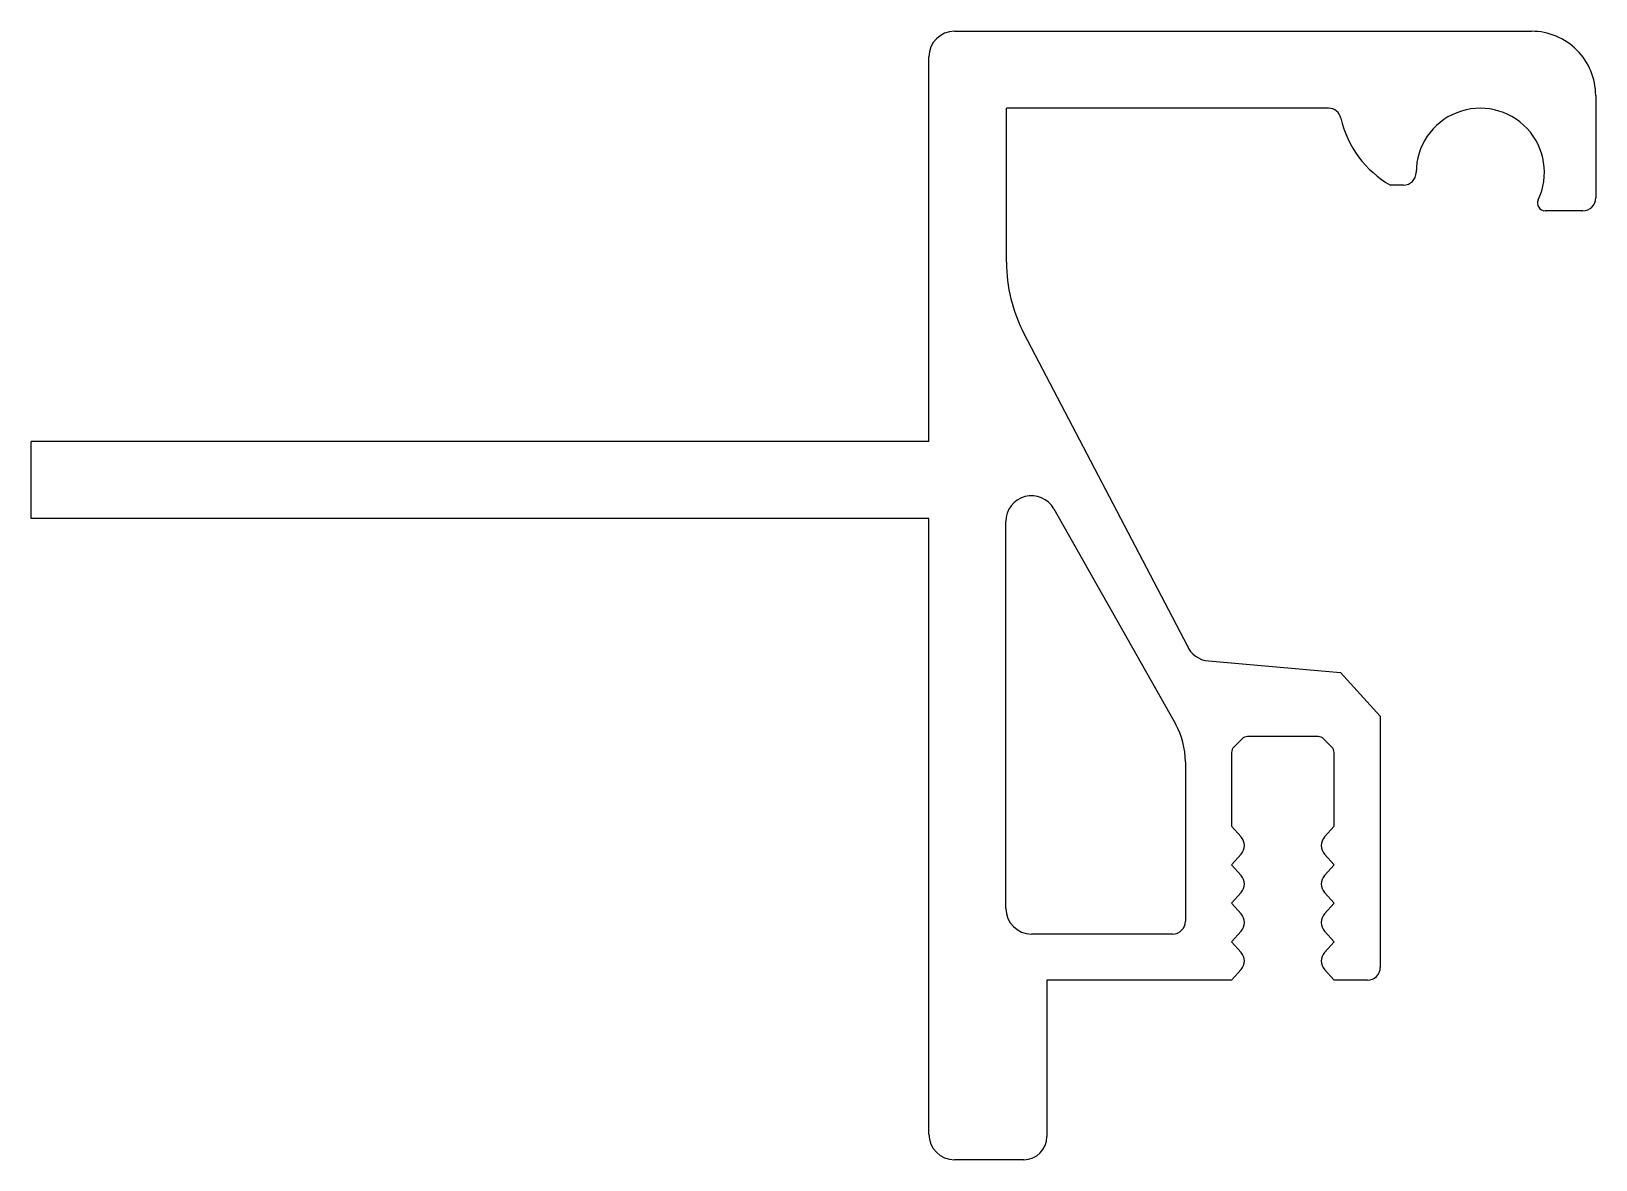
# Model space of a CAD drawing. Extents: x 352.9 to 413.9, y 796.4 to 840.4.
import ezdxf

# ---------------------------------------------------------------- set-up
doc = ezdxf.new("R2010")
doc.units = 0
doc.layers.get('0').update_dxf_attribs({"linetype": 'CONTINUOUS'})

msp = doc.modelspace()

# ---------------------------------------------------------------- linework, layer by layer
for p, q in [((388.878, 840.389), (411.378, 840.389)), ((387.878, 824.389), (387.878, 839.389)), ((413.878, 837.889), (413.878, 833.889)), ((390.901, 831.389), (390.901, 837.389)), ((403.458, 837.389), (390.901, 837.389)), ((406.378, 834.389), (405.878, 834.389)), ((413.378, 833.389), (411.908, 833.389)), ((391.584, 828.609), (397.945, 816.446)), ((387.878, 824.389), (352.878, 824.389)), ((352.878, 821.389), (352.878, 824.389)), ((392.749, 821.77), (397.49, 813.379)), ((387.878, 821.389), (352.878, 821.389)), ((387.878, 797.389), (387.878, 821.389)), ((390.878, 806.189), (390.878, 821.278)), ((398.779, 815.836), (403.928, 815.383)), ((403.928, 815.383), (405.478, 813.689)), ((405.478, 813.689), (405.478, 803.889)), ((400.091, 812.801), (399.766, 812.477)), ((403.054, 812.889), (400.303, 812.889)), ((403.591, 812.477), (403.266, 812.801)), ((399.678, 812.265), (399.678, 809.389)), ((403.678, 809.389), (403.678, 812.265)), ((397.878, 811.903), (397.878, 805.689)), ((399.678, 809.389), (400.051, 808.973)), ((403.306, 808.973), (403.678, 809.389)), ((400.051, 808.306), (399.678, 807.889)), ((403.678, 807.889), (403.306, 808.306)), ((399.678, 807.889), (400.051, 807.473)), ((403.306, 807.473), (403.678, 807.889)), ((400.051, 806.806), (399.678, 806.389)), ((403.678, 806.389), (403.306, 806.806)), ((399.678, 806.389), (400.051, 805.973)), ((403.306, 805.973), (403.678, 806.389)), ((400.051, 805.306), (399.678, 804.889)), ((403.678, 804.889), (403.306, 805.306)), ((397.378, 805.189), (391.878, 805.189)), ((399.678, 804.889), (400.051, 804.473)), ((403.306, 804.473), (403.678, 804.889)), ((392.478, 803.389), (392.478, 797.289)), ((399.678, 803.389), (392.478, 803.389)), ((400.051, 803.806), (399.678, 803.389)), ((403.678, 803.389), (403.306, 803.806)), ((404.978, 803.389), (403.678, 803.389)), ((391.578, 796.389), (388.878, 796.389))]:
    msp.add_line(p, q)
for centre, radius, start, end in [((388.878, 839.389), 1, 90, 180), ((411.378, 837.889), 2.5, 0, 90.00001), ((403.458, 836.889), 0.5, 12.58736, 90.00001), ((407.849, 837.87), 4, 192.58845, 240.47809), ((409.378, 834.889), 2.5, 334.62275, 180.00001), ((406.378, 834.889), 0.5, 270, 0), ((413.378, 833.889), 0.5, 270, 0), ((411.908, 833.689), 0.3, 154.62306, 270), ((396.901, 831.389), 6, 180, 207.60869), ((391.878, 821.278), 1, 29.46934, 180), ((398.867, 816.833), 1, 202.74721, 264.96469), ((394.878, 811.903), 3, 0, 29.46934), ((400.303, 812.589), 0.3, 89.99999, 135), ((403.054, 812.589), 0.3, 45, 90.00001), ((399.978, 812.265), 0.3, 135, 180), ((403.378, 812.265), 0.3, 0, 45), ((399.678, 808.639), 0.5, 318.18968, 41.81032), ((403.678, 808.639), 0.5, 138.18968, 221.81032), ((399.678, 807.139), 0.5, 318.18968, 41.81032), ((403.678, 807.139), 0.5, 138.18968, 221.81032), ((391.878, 806.189), 1, 180, 270), ((399.678, 805.639), 0.5, 318.18968, 41.81032), ((403.678, 805.639), 0.5, 138.18968, 221.81032), ((397.378, 805.689), 0.5, 270, 0), ((399.678, 804.139), 0.5, 318.18968, 41.81032), ((403.678, 804.139), 0.5, 138.18968, 221.81032), ((404.978, 803.889), 0.5, 270, 0), ((388.878, 797.389), 1, 180, 270), ((391.578, 797.289), 0.9, 270, 0)]:
    msp.add_arc(centre, radius, start, end)

doc.saveas('drawing.dxf')
